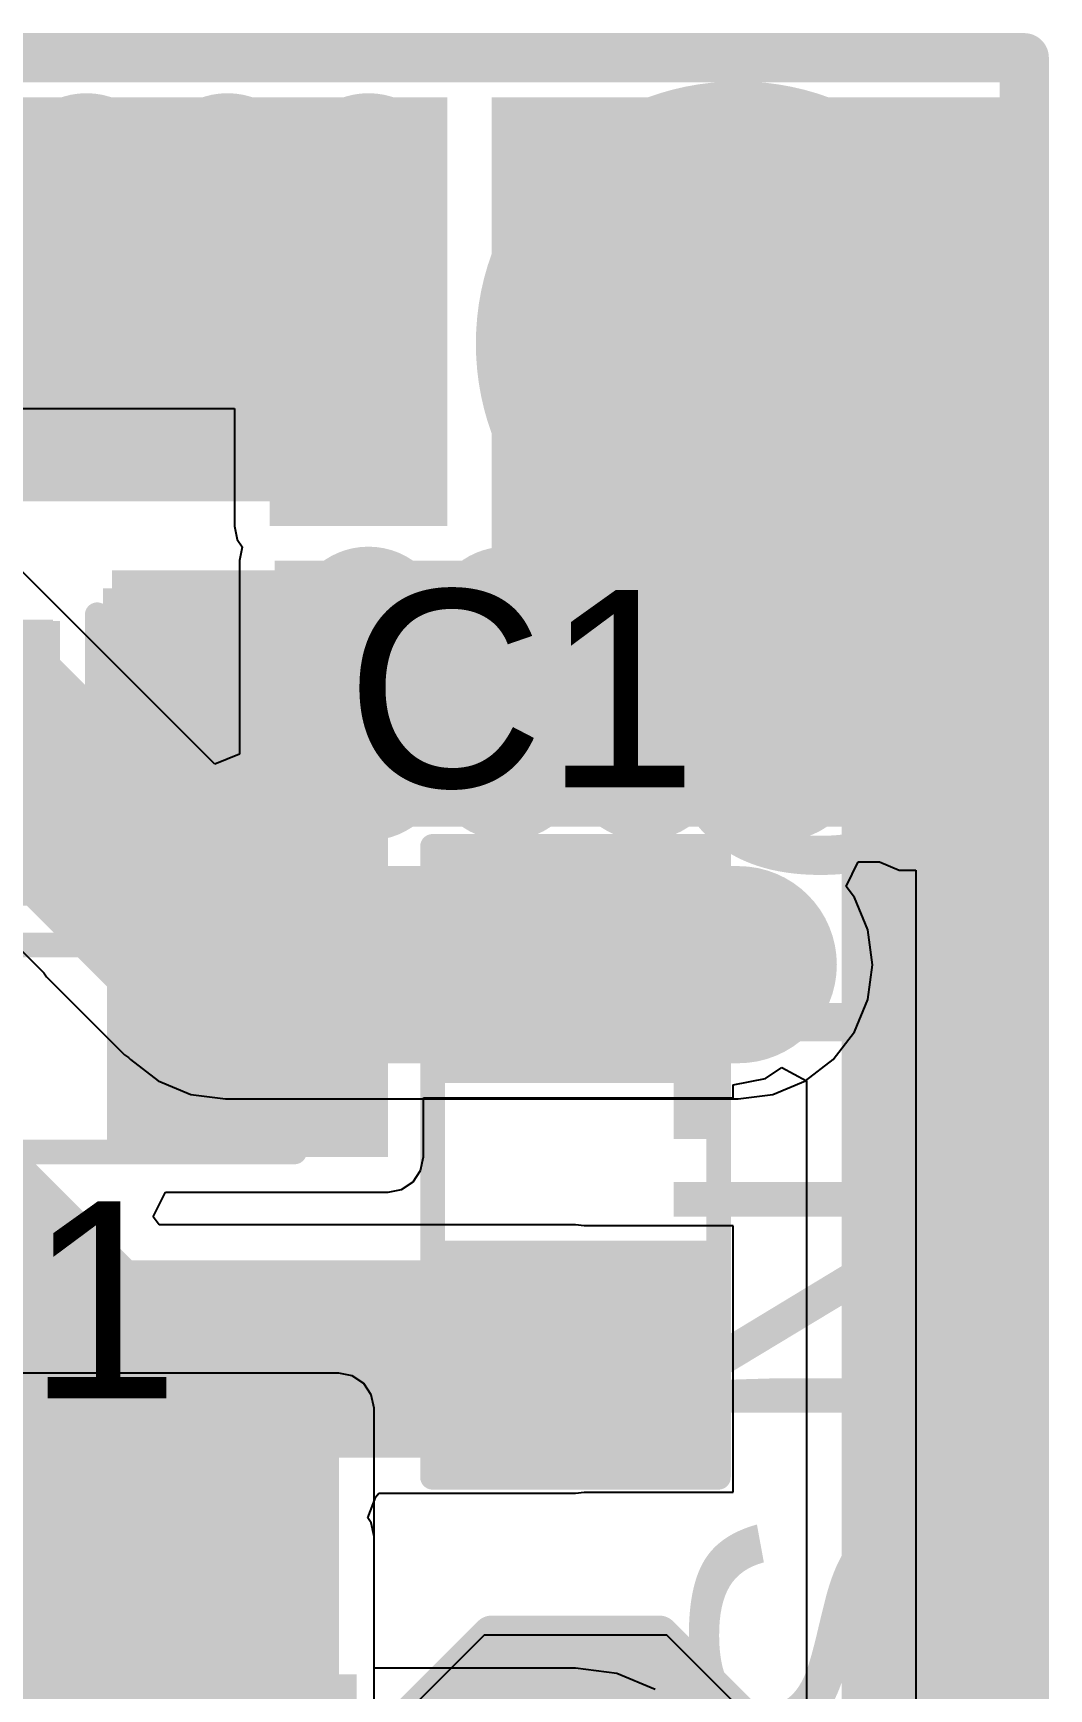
# Model space of a CAD drawing. Header units: millimetres. Extents: x -0.206 to 0.672, y -0.188 to 0.779.
# Drawn here: x 0.285 to 0.491, y 0.2851 to 0.621 of the extents above; entities that cross this region are included whole.
import ezdxf

# ---------------------------------------------------------------- set-up
doc = ezdxf.new("R2010")
doc.units = ezdxf.units.MM
doc.header["$MEASUREMENT"] = 0
for name, color, linetype in [('BottomLayer', 5, 'Continuous'), ('BottomSolder', 6, 'Continuous'), ('Mechanical2', 216, 'Continuous'), ('MultiLayer', 9, 'Continuous'), ('PadHoleLayer', 156, 'Continuous'), ('TopLayer', 1, 'Continuous'), ('TopOverlay', 2, 'Continuous'), ('TopPaste', 8, 'Continuous'), ('TopSolder', 216, 'Continuous'), ('ViaHoleLayer', 16, 'Continuous')]:
    doc.layers.add(name, color=color, linetype=linetype)
doc.styles.add('Arial', font='', dxfattribs={"height": 0.2})
doc.styles.get('Arial').set_extended_font_data('Arial')

# ---------------------------------------------------------------- blocks, each defined once
blk = doc.blocks.new('VG039NCHXTB202_1')
at = {"layer": 'TopLayer'}
for points in [[(-0.02362, 0.0876), (0.02362, 0.0876), (0.02362, 0.04035), (-0.02362, 0.04035)], [(-0.06299, -0.04035), (-0.01575, -0.04035), (-0.01575, -0.0876), (-0.06299, -0.0876)], [(0.01575, -0.04035), (0.06299, -0.04035), (0.06299, -0.0876), (0.01575, -0.0876)]]:
    blk.add_hatch(color=1, dxfattribs=at).paths.add_polyline_path(points)
at = {"layer": 'TopPaste'}
for points in [[(-0.02362, 0.0876), (0.02362, 0.0876), (0.02362, 0.04035), (-0.02362, 0.04035)], [(-0.06299, -0.04035), (-0.01575, -0.04035), (-0.01575, -0.0876), (-0.06299, -0.0876)], [(0.01575, -0.04035), (0.06299, -0.04035), (0.06299, -0.0876), (0.01575, -0.0876)]]:
    blk.add_hatch(color=8, dxfattribs=at).paths.add_polyline_path(points)
at = {"layer": 'TopSolder'}
for points in [[(-0.02762, 0.0916), (0.02762, 0.0916), (0.02762, 0.03635), (-0.02762, 0.03635)], [(-0.06699, -0.03635), (-0.01175, -0.03635), (-0.01175, -0.0916), (-0.06699, -0.0916)], [(0.01175, -0.03635), (0.06699, -0.03635), (0.06699, -0.0916), (0.01175, -0.0916)]]:
    blk.add_hatch(color=216, dxfattribs=at).paths.add_polyline_path(points)
at = {"layer": 'TopOverlay', "const_width": 0.005}
for points in [[(-0.06, 0.08), (-0.0322, 0.0798)], [(-0.06, 0.08), (-0.06, -0.024)], [(0.06, 0.08), (0.0322, 0.0798)], [(0.06, 0.08), (0.06, -0.024)], [(-0.007, -0.078), (0.007, -0.078)]]:
    blk.add_lwpolyline(points, dxfattribs=at)
at = {"layer": 'TopOverlay'}
for points, const_width in [([(-0.06125, 0.08, 1), (-0.05875, 0.08, 1)], 0.0025), ([(-0.06125, 0.08, 1), (-0.05875, 0.08, 1)], 0.0025), ([(-0.03345, 0.0798, 1), (-0.03095, 0.0798, 1)], 0.0025), ([(0.03095, 0.0798, 1), (0.03345, 0.0798, 1)], 0.0025), ([(0.05875, 0.08, 1), (0.06125, 0.08, 1)], 0.0025), ([(0.05875, 0.08, 1), (0.06125, 0.08, 1)], 0.0025), ([(0.02561, 0, 1), (-0.02561, 0, 1)], 0.005), ([(-0.02686, 0, 1), (-0.02436, 0, 1)], 0.0025), ([(0.02436, 0, 1), (0.02686, 0, 1)], 0.0025), ([(-0.06125, -0.024, 1), (-0.05875, -0.024, 1)], 0.0025), ([(0.05875, -0.024, 1), (0.06125, -0.024, 1)], 0.0025), ([(-0.07117, -0.073, 1), (-0.08283, -0.073, 1)], 0.01), ([(-0.08533, -0.073, 1), (-0.08033, -0.073, 1)], 0.005), ([(-0.07367, -0.073, 1), (-0.06867, -0.073, 1)], 0.005), ([(-0.00825, -0.078, 1), (-0.00575, -0.078, 1)], 0.0025), ([(0.00575, -0.078, 1), (0.00825, -0.078, 1)], 0.0025)]:
    blk.add_lwpolyline(points, format="xyb", close=True, dxfattribs=dict(at, const_width=const_width))
blk = doc.blocks.new('NCP21XV103J03RA_4')
at = {"layer": 'TopLayer'}
for points in [[(-0.06, 0.025), (-0.02, 0.025), (-0.02, -0.025), (-0.06, -0.025)], [(0.02, 0.025), (0.06, 0.025), (0.06, -0.025), (0.02, -0.025)]]:
    blk.add_hatch(color=1, dxfattribs=at).paths.add_polyline_path(points)
at = {"layer": 'TopPaste'}
for points in [[(-0.06, 0.025), (-0.02, 0.025), (-0.02, -0.025), (-0.06, -0.025)], [(0.02, 0.025), (0.06, 0.025), (0.06, -0.025), (0.02, -0.025)]]:
    blk.add_hatch(color=8, dxfattribs=at).paths.add_polyline_path(points)
at = {"layer": 'TopSolder'}
for points in [[(-0.064, 0.029), (-0.016, 0.029), (-0.016, -0.029), (-0.064, -0.029)], [(0.016, 0.029), (0.064, 0.029), (0.064, -0.029), (0.016, -0.029)]]:
    blk.add_hatch(color=216, dxfattribs=at).paths.add_polyline_path(points)
at = {"layer": 'TopOverlay', "const_width": 0.005}
for points in [[(-0.064, 0.029), (-0.064, -0.029)], [(-0.064, 0.029), (0.064, 0.029)], [(0.064, 0.029), (0.064, -0.029)], [(-0.064, -0.029), (0.064, -0.029)]]:
    blk.add_lwpolyline(points, dxfattribs=at)
at = {"layer": 'TopOverlay', "const_width": 0.0025}
for points in [[(-0.06525, 0.029, 1), (-0.06275, 0.029, 1)], [(-0.06525, 0.029, 1), (-0.06275, 0.029, 1)], [(0.06275, 0.029, 1), (0.06525, 0.029, 1)], [(0.06275, 0.029, 1), (0.06525, 0.029, 1)], [(-0.06525, -0.029, 1), (-0.06275, -0.029, 1)], [(-0.06525, -0.029, 1), (-0.06275, -0.029, 1)], [(0.06275, -0.029, 1), (0.06525, -0.029, 1)], [(0.06275, -0.029, 1), (0.06525, -0.029, 1)]]:
    blk.add_lwpolyline(points, format="xyb", close=True, dxfattribs=at)
blk = doc.blocks.new('RES_0603_5')
at = {"layer": 'TopLayer'}
for points in [[(-0.015, 0.0175), (-0.015, -0.0175), (-0.045, -0.0175), (-0.045, 0.0175)], [(0.045, 0.0175), (0.045, -0.0175), (0.015, -0.0175), (0.015, 0.0175)]]:
    blk.add_hatch(color=1, dxfattribs=at).paths.add_polyline_path(points)
at = {"layer": 'TopPaste'}
for points in [[(-0.015, 0.0175), (-0.015, -0.0175), (-0.045, -0.0175), (-0.045, 0.0175)], [(0.045, 0.0175), (0.045, -0.0175), (0.015, -0.0175), (0.015, 0.0175)]]:
    blk.add_hatch(color=8, dxfattribs=at).paths.add_polyline_path(points)
at = {"layer": 'TopSolder'}
for points in [[(-0.011, 0.0215), (-0.011, -0.0215), (-0.049, -0.0215), (-0.049, 0.0215)], [(0.049, 0.0215), (0.049, -0.0215), (0.011, -0.0215), (0.011, 0.0215)]]:
    blk.add_hatch(color=216, dxfattribs=at).paths.add_polyline_path(points)
at = {"layer": 'TopOverlay', "const_width": 0.005}
for points in [[(-0.049, 0.021), (0.049, 0.021)], [(-0.049, -0.021), (-0.049, 0.021)], [(0.049, -0.021), (0.049, 0.021)], [(-0.049, -0.021), (0.049, -0.021)]]:
    blk.add_lwpolyline(points, dxfattribs=at)
at = {"layer": 'TopOverlay', "const_width": 0.0025}
for points in [[(-0.05025, 0.021, 1), (-0.04775, 0.021, 1)], [(-0.05025, 0.021, 1), (-0.04775, 0.021, 1)], [(0.04775, 0.021, 1), (0.05025, 0.021, 1)], [(0.04775, 0.021, 1), (0.05025, 0.021, 1)], [(-0.05025, -0.021, 1), (-0.04775, -0.021, 1)], [(-0.05025, -0.021, 1), (-0.04775, -0.021, 1)], [(0.04775, -0.021, 1), (0.05025, -0.021, 1)], [(0.04775, -0.021, 1), (0.05025, -0.021, 1)]]:
    blk.add_lwpolyline(points, format="xyb", close=True, dxfattribs=at)
blk = doc.blocks.new('SOT_23_6')
at = {"layer": 'TopLayer'}
for points in [[(-0.01614, 0.05748), (0.01614, 0.05748), (0.01614, 0.02126), (-0.01614, 0.02126)], [(-0.05354, -0.02126), (-0.02126, -0.02126), (-0.02126, -0.05748), (-0.05354, -0.05748)], [(0.02126, -0.02126), (0.05354, -0.02126), (0.05354, -0.05748), (0.02126, -0.05748)]]:
    blk.add_hatch(color=1, dxfattribs=at).paths.add_polyline_path(points)
at = {"layer": 'TopPaste'}
for points in [[(-0.01614, 0.05748), (0.01614, 0.05748), (0.01614, 0.02126), (-0.01614, 0.02126)], [(-0.05354, -0.02126), (-0.02126, -0.02126), (-0.02126, -0.05748), (-0.05354, -0.05748)], [(0.02126, -0.02126), (0.05354, -0.02126), (0.05354, -0.05748), (0.02126, -0.05748)]]:
    blk.add_hatch(color=8, dxfattribs=at).paths.add_polyline_path(points)
at = {"layer": 'TopSolder'}
for points in [[(-0.02014, 0.06148), (0.02014, 0.06148), (0.02014, 0.01726), (-0.02014, 0.01726)], [(-0.05754, -0.01726), (-0.01726, -0.01726), (-0.01726, -0.06148), (-0.05754, -0.06148)], [(0.01726, -0.01726), (0.05754, -0.01726), (0.05754, -0.06148), (0.01726, -0.06148)]]:
    blk.add_hatch(color=216, dxfattribs=at).paths.add_polyline_path(points)
at = {"layer": 'TopOverlay', "const_width": 0.005}
for points in [[(-0.061, 0.029), (-0.061, -0.027)], [(-0.061, 0.029), (-0.024, 0.029)], [(0.024, 0.029), (0.061, 0.029)], [(0.061, 0.029), (0.061, -0.027)], [(-0.013, -0.029), (0.013, -0.029)]]:
    blk.add_lwpolyline(points, dxfattribs=at)
at = {"layer": 'TopOverlay'}
for points, const_width in [([(-0.06225, 0.029, 1), (-0.05975, 0.029, 1)], 0.0025), ([(-0.06225, 0.029, 1), (-0.05975, 0.029, 1)], 0.0025), ([(-0.02525, 0.029, 1), (-0.02275, 0.029, 1)], 0.0025), ([(0.02275, 0.029, 1), (0.02525, 0.029, 1)], 0.0025), ([(0.05975, 0.029, 1), (0.06225, 0.029, 1)], 0.0025), ([(0.05975, 0.029, 1), (0.06225, 0.029, 1)], 0.0025), ([(-0.06225, -0.027, 1), (-0.05975, -0.027, 1)], 0.0025), ([(-0.01425, -0.029, 1), (-0.01175, -0.029, 1)], 0.0025), ([(0.01175, -0.029, 1), (0.01425, -0.029, 1)], 0.0025), ([(0.05975, -0.027, 1), (0.06225, -0.027, 1)], 0.0025), ([(-0.06439, -0.045, 1), (-0.07161, -0.045, 1)], 0.01), ([(-0.07411, -0.045, 1), (-0.06911, -0.045, 1)], 0.005), ([(-0.06689, -0.045, 1), (-0.06189, -0.045, 1)], 0.005)]:
    blk.add_lwpolyline(points, format="xyb", close=True, dxfattribs=dict(at, const_width=const_width))
blk = doc.blocks.new('TEST_POINT_9')
at = {"layer": 'TopLayer'}
blk.add_hatch(color=1, dxfattribs=at).paths.add_polyline_path([(0.015, 0.03), (-0.015, 0.03), (-0.03, 0.015), (-0.03, -0.015), (-0.015, -0.03), (0.015, -0.03), (0.03, -0.015), (0.03, 0.015)])
at = {"layer": 'TopPaste'}
blk.add_hatch(color=8, dxfattribs=at).paths.add_polyline_path([(0.015, 0.03), (-0.015, 0.03), (-0.03, 0.015), (-0.03, -0.015), (-0.015, -0.03), (0.015, -0.03), (0.03, -0.015), (0.03, 0.015)])
at = {"layer": 'TopSolder'}
blk.add_hatch(color=216, dxfattribs=at).paths.add_polyline_path([(0.017, 0.034), (-0.017, 0.034), (-0.034, 0.017), (-0.034, -0.017), (-0.017, -0.034), (0.017, -0.034), (0.034, -0.017), (0.034, 0.017)])
at = {"layer": 'TopOverlay', "const_width": 0.00787}
for points in [[(-0.037, 0.017), (-0.017, 0.037)], [(-0.017, 0.037), (0.017, 0.037)], [(-0.017, 0.037), (0.017, 0.037)], [(0.017, 0.037), (0.037, 0.017)], [(-0.037, -0.017), (-0.037, 0.017)], [(0.037, -0.017), (0.037, 0.017)], [(-0.037, -0.017), (-0.017, -0.037)], [(0.017, -0.037), (0.037, -0.017)], [(-0.017, -0.037), (0.017, -0.037)], [(-0.017, -0.037), (0.017, -0.037)]]:
    blk.add_lwpolyline(points, dxfattribs=at)
at = {"layer": 'TopOverlay', "const_width": 0.00394}
for points in [[(-0.01897, 0.037, 1), (-0.01503, 0.037, 1)], [(-0.01897, 0.037, 1), (-0.01503, 0.037, 1)], [(-0.01897, 0.037, 1), (-0.01503, 0.037, 1)], [(0.01503, 0.037, 1), (0.01897, 0.037, 1)], [(0.01503, 0.037, 1), (0.01897, 0.037, 1)], [(0.01503, 0.037, 1), (0.01897, 0.037, 1)], [(-0.03897, 0.017, 1), (-0.03503, 0.017, 1)], [(-0.03897, 0.017, 1), (-0.03503, 0.017, 1)], [(0.03503, 0.017, 1), (0.03897, 0.017, 1)], [(0.03503, 0.017, 1), (0.03897, 0.017, 1)], [(-0.03897, -0.017, 1), (-0.03503, -0.017, 1)], [(-0.03897, -0.017, 1), (-0.03503, -0.017, 1)], [(0.03503, -0.017, 1), (0.03897, -0.017, 1)], [(0.03503, -0.017, 1), (0.03897, -0.017, 1)], [(-0.01897, -0.037, 1), (-0.01503, -0.037, 1)], [(-0.01897, -0.037, 1), (-0.01503, -0.037, 1)], [(-0.01897, -0.037, 1), (-0.01503, -0.037, 1)], [(0.01503, -0.037, 1), (0.01897, -0.037, 1)], [(0.01503, -0.037, 1), (0.01897, -0.037, 1)], [(0.01503, -0.037, 1), (0.01897, -0.037, 1)]]:
    blk.add_lwpolyline(points, format="xyb", close=True, dxfattribs=at)
blk = doc.blocks.new('C__0603_10')
at = {"layer": 'TopLayer'}
for points in [[(-0.015, 0.0175), (-0.015, -0.0175), (-0.045, -0.0175), (-0.045, 0.0175)], [(0.045, 0.0175), (0.045, -0.0175), (0.015, -0.0175), (0.015, 0.0175)]]:
    blk.add_hatch(color=1, dxfattribs=at).paths.add_polyline_path(points)
at = {"layer": 'TopPaste'}
for points in [[(-0.015, 0.0175), (-0.015, -0.0175), (-0.045, -0.0175), (-0.045, 0.0175)], [(0.045, 0.0175), (0.045, -0.0175), (0.015, -0.0175), (0.015, 0.0175)]]:
    blk.add_hatch(color=8, dxfattribs=at).paths.add_polyline_path(points)
at = {"layer": 'TopSolder'}
for points in [[(-0.01264, 0.01986), (-0.01264, -0.01986), (-0.04736, -0.01986), (-0.04736, 0.01986)], [(0.04736, 0.01986), (0.04736, -0.01986), (0.01264, -0.01986), (0.01264, 0.01986)]]:
    blk.add_hatch(color=216, dxfattribs=at).paths.add_polyline_path(points)
at = {"layer": 'TopOverlay', "const_width": 0.005}
for points in [[(-0.018, 0.021), (-0.049, 0.021)], [(-0.049, -0.021), (-0.049, 0.021)], [(0.049, 0.021), (0.018, 0.021)], [(0.049, -0.021), (0.049, 0.021)], [(-0.018, -0.021), (-0.049, -0.021)], [(0.049, -0.021), (0.018, -0.021)]]:
    blk.add_lwpolyline(points, dxfattribs=at)
at = {"layer": 'TopOverlay', "const_width": 0.0025}
for points in [[(-0.05025, 0.021, 1), (-0.04775, 0.021, 1)], [(-0.05025, 0.021, 1), (-0.04775, 0.021, 1)], [(-0.01925, 0.021, 1), (-0.01675, 0.021, 1)], [(0.01675, 0.021, 1), (0.01925, 0.021, 1)], [(0.04775, 0.021, 1), (0.05025, 0.021, 1)], [(0.04775, 0.021, 1), (0.05025, 0.021, 1)], [(-0.05025, -0.021, 1), (-0.04775, -0.021, 1)], [(-0.05025, -0.021, 1), (-0.04775, -0.021, 1)], [(-0.01925, -0.021, 1), (-0.01675, -0.021, 1)], [(0.01675, -0.021, 1), (0.01925, -0.021, 1)], [(0.04775, -0.021, 1), (0.05025, -0.021, 1)], [(0.04775, -0.021, 1), (0.05025, -0.021, 1)]]:
    blk.add_lwpolyline(points, format="xyb", close=True, dxfattribs=at)

msp = doc.modelspace()

# ---------------------------------------------------------------- hatches: boundary and pattern name
at = {"layer": 'BottomLayer'}
for points in [[(0.022, 0.552), (0.369, 0.552), (0.369, 0.608), (0.022, 0.608)], [(0.333, 0.521), (0.369, 0.521), (0.369, 0.575), (0.333, 0.575)], [(0.334, 0.46), (0.395, 0.46), (0.395, 0.514), (0.334, 0.514)], [(0.375, 0.46), (0.477, 0.46), (0.477, 0.49475), (0.375, 0.49475)], [(0.145, 0.289), (0.347, 0.289), (0.347, 0.342), (0.145, 0.342)]]:
    msp.add_hatch(color=5, dxfattribs=at).paths.add_polyline_path(points)
h = msp.add_hatch(color=5, dxfattribs=at)
edge = h.paths.add_edge_path()
edge.add_arc((0.2958, 0.593), 0.01181, 0, 360)
h = msp.add_hatch(color=5, dxfattribs=at)
edge = h.paths.add_edge_path()
edge.add_arc((0.3244, 0.593), 0.01181, 0, 360)
h = msp.add_hatch(color=5, dxfattribs=at)
edge = h.paths.add_edge_path()
edge.add_arc((0.353, 0.593), 0.01181, 0, 360)
h = msp.add_hatch(color=5, dxfattribs=at)
edge = h.paths.add_edge_path()
edge.add_arc((0.428, 0.558), 0.04921, 0, 360)
h = msp.add_hatch(color=5, dxfattribs=at)
edge = h.paths.add_edge_path()
edge.add_arc((0.353, 0.565), 0.01181, 0, 360)
h = msp.add_hatch(color=5, dxfattribs=at)
edge = h.paths.add_edge_path()
edge.add_arc((0.353, 0.537), 0.01181, 0, 360)
h = msp.add_hatch(color=5, dxfattribs=at)
edge = h.paths.add_edge_path()
edge.add_arc((0.353, 0.501), 0.01181, 0, 360)
h = msp.add_hatch(color=5, dxfattribs=at)
edge = h.paths.add_edge_path()
edge.add_arc((0.381, 0.501), 0.01181, 0, 360)
h = msp.add_hatch(color=5, dxfattribs=at)
edge = h.paths.add_edge_path()
edge.add_arc((0.353, 0.473), 0.01181, 0, 360)
h = msp.add_hatch(color=5, dxfattribs=at)
edge = h.paths.add_edge_path()
edge.add_arc((0.381, 0.473), 0.01181, 0, 360)
h = msp.add_hatch(color=5, dxfattribs=at)
edge = h.paths.add_edge_path()
edge.add_arc((0.409, 0.473), 0.01181, 0, 360)
h = msp.add_hatch(color=5, dxfattribs=at)
edge = h.paths.add_edge_path()
edge.add_arc((0.437, 0.473), 0.01181, 0, 360)
h = msp.add_hatch(color=5, dxfattribs=at)
edge = h.paths.add_edge_path()
edge.add_arc((0.465, 0.473), 0.01181, 0, 360)
h = msp.add_hatch(color=5, dxfattribs=at)
edge = h.paths.add_edge_path()
edge.add_arc((0.428, 0.432), 0.01181, 0, 360)
h = msp.add_hatch(color=5, dxfattribs=at)
edge = h.paths.add_edge_path()
edge.add_arc((0.301, 0.301), 0.01181, 0, 360)
h = msp.add_hatch(color=5, dxfattribs=at)
edge = h.paths.add_edge_path()
edge.add_arc((0.329, 0.301), 0.01181, 0, 360)
at = {"layer": 'BottomSolder'}
h = msp.add_hatch(color=6, dxfattribs=at)
edge = h.paths.add_edge_path()
edge.add_arc((0.2958, 0.593), 0.01581, 0, 360)
h = msp.add_hatch(color=6, dxfattribs=at)
edge = h.paths.add_edge_path()
edge.add_arc((0.3244, 0.593), 0.01581, 0, 360)
h = msp.add_hatch(color=6, dxfattribs=at)
edge = h.paths.add_edge_path()
edge.add_arc((0.353, 0.593), 0.01581, 0, 360)
h = msp.add_hatch(color=6, dxfattribs=at)
edge = h.paths.add_edge_path()
edge.add_arc((0.428, 0.558), 0.05321, 0, 360)
h = msp.add_hatch(color=6, dxfattribs=at)
edge = h.paths.add_edge_path()
edge.add_arc((0.353, 0.565), 0.01581, 0, 360)
h = msp.add_hatch(color=6, dxfattribs=at)
edge = h.paths.add_edge_path()
edge.add_arc((0.353, 0.537), 0.01581, 0, 360)
h = msp.add_hatch(color=6, dxfattribs=at)
edge = h.paths.add_edge_path()
edge.add_arc((0.353, 0.501), 0.01581, 0, 360)
h = msp.add_hatch(color=6, dxfattribs=at)
edge = h.paths.add_edge_path()
edge.add_arc((0.381, 0.501), 0.01581, 0, 360)
h = msp.add_hatch(color=6, dxfattribs=at)
edge = h.paths.add_edge_path()
edge.add_arc((0.353, 0.473), 0.01581, 0, 360)
h = msp.add_hatch(color=6, dxfattribs=at)
edge = h.paths.add_edge_path()
edge.add_arc((0.381, 0.473), 0.01581, 0, 360)
h = msp.add_hatch(color=6, dxfattribs=at)
edge = h.paths.add_edge_path()
edge.add_arc((0.409, 0.473), 0.01581, 0, 360)
h = msp.add_hatch(color=6, dxfattribs=at)
edge = h.paths.add_edge_path()
edge.add_arc((0.437, 0.473), 0.01581, 0, 360)
h = msp.add_hatch(color=6, dxfattribs=at)
edge = h.paths.add_edge_path()
edge.add_arc((0.465, 0.473), 0.01581, 0, 360)
h = msp.add_hatch(color=6, dxfattribs=at)
edge = h.paths.add_edge_path()
edge.add_arc((0.273, 0.301), 0.01581, 0, 360)
h = msp.add_hatch(color=6, dxfattribs=at)
edge = h.paths.add_edge_path()
edge.add_arc((0.301, 0.301), 0.01581, 0, 360)
h = msp.add_hatch(color=6, dxfattribs=at)
edge = h.paths.add_edge_path()
edge.add_arc((0.329, 0.301), 0.01581, 0, 360)
at = {"layer": 'MultiLayer'}
h = msp.add_hatch(color=9, dxfattribs=at)
edge = h.paths.add_edge_path()
edge.add_arc((0.428, 0.558), 0.04921, 0, 360)
at = {"layer": 'PadHoleLayer'}
h = msp.add_hatch(color=156, dxfattribs=at)
edge = h.paths.add_edge_path()
edge.add_arc((0.428, 0.558), 0.03937, 0, 360)
at = {"layer": 'TopLayer'}
for points in [[(0.247, 0.526), (0.366, 0.526), (0.366, 0.608), (0.247, 0.608)], [(0.378, 0.461), (0.481, 0.461), (0.481, 0.608), (0.378, 0.608)], [(0.301, 0.461), (0.477, 0.461), (0.477, 0.512), (0.301, 0.512)], [(0.357, 0.393), (0.357, 0.511), (0.301, 0.511), (0.301, 0.393)], [(0.245, 0.447), (0.289, 0.447), (0.289, 0.502), (0.245, 0.502)], [(0.289, 0.444), (0.289, 0.488), (0.164, 0.488), (0.164, 0.444)], [(0.481, 0.012), (0.481, 0.478), (0.449, 0.478), (0.449, 0.012)], [(0.171, 0.228), (0.347, 0.228), (0.347, 0.316), (0.171, 0.316)]]:
    msp.add_hatch(color=1, dxfattribs=at).paths.add_polyline_path(points)
h = msp.add_hatch(color=1, dxfattribs=at)
edge = h.paths.add_edge_path()
edge.add_arc((0.2958, 0.593), 0.01181, 0, 360)
h = msp.add_hatch(color=1, dxfattribs=at)
edge = h.paths.add_edge_path()
edge.add_arc((0.3244, 0.593), 0.01181, 0, 360)
h = msp.add_hatch(color=1, dxfattribs=at)
edge = h.paths.add_edge_path()
edge.add_arc((0.353, 0.593), 0.01181, 0, 360)
h = msp.add_hatch(color=1, dxfattribs=at)
edge = h.paths.add_edge_path()
edge.add_arc((0.428, 0.558), 0.04921, 0, 360)
h = msp.add_hatch(color=1, dxfattribs=at)
edge = h.paths.add_edge_path()
edge.add_arc((0.353, 0.565), 0.01181, 0, 360)
h = msp.add_hatch(color=1, dxfattribs=at)
edge = h.paths.add_edge_path()
edge.add_arc((0.353, 0.537), 0.01181, 0, 360)
h = msp.add_hatch(color=1, dxfattribs=at)
edge = h.paths.add_edge_path()
edge.add_arc((0.353, 0.501), 0.01181, 0, 360)
h = msp.add_hatch(color=1, dxfattribs=at)
edge = h.paths.add_edge_path()
edge.add_arc((0.381, 0.501), 0.01181, 0, 360)
h = msp.add_hatch(color=1, dxfattribs=at)
edge = h.paths.add_edge_path()
edge.add_arc((0.353, 0.473), 0.01181, 0, 360)
h = msp.add_hatch(color=1, dxfattribs=at)
edge = h.paths.add_edge_path()
edge.add_arc((0.381, 0.473), 0.01181, 0, 360)
h = msp.add_hatch(color=1, dxfattribs=at)
edge = h.paths.add_edge_path()
edge.add_arc((0.409, 0.473), 0.01181, 0, 360)
h = msp.add_hatch(color=1, dxfattribs=at)
edge = h.paths.add_edge_path()
edge.add_arc((0.437, 0.473), 0.01181, 0, 360)
h = msp.add_hatch(color=1, dxfattribs=at)
edge = h.paths.add_edge_path()
edge.add_arc((0.465, 0.473), 0.01181, 0, 360)
h = msp.add_hatch(color=1, dxfattribs=at)
edge = h.paths.add_edge_path()
edge.add_arc((0.428, 0.432), 0.01181, 0, 360)
h = msp.add_hatch(color=1, dxfattribs=at)
edge = h.paths.add_edge_path()
edge.add_arc((0.301, 0.301), 0.01181, 0, 360)
h = msp.add_hatch(color=1, dxfattribs=at)
edge = h.paths.add_edge_path()
edge.add_arc((0.329, 0.301), 0.01181, 0, 360)
at = {"layer": 'TopSolder'}
h = msp.add_hatch(color=216, dxfattribs=at)
edge = h.paths.add_edge_path()
edge.add_arc((0.2958, 0.593), 0.01581, 0, 360)
h = msp.add_hatch(color=216, dxfattribs=at)
edge = h.paths.add_edge_path()
edge.add_arc((0.3244, 0.593), 0.01581, 0, 360)
h = msp.add_hatch(color=216, dxfattribs=at)
edge = h.paths.add_edge_path()
edge.add_arc((0.353, 0.593), 0.01581, 0, 360)
h = msp.add_hatch(color=216, dxfattribs=at)
edge = h.paths.add_edge_path()
edge.add_arc((0.428, 0.558), 0.05321, 0, 360)
h = msp.add_hatch(color=216, dxfattribs=at)
edge = h.paths.add_edge_path()
edge.add_arc((0.353, 0.565), 0.01581, 0, 360)
h = msp.add_hatch(color=216, dxfattribs=at)
edge = h.paths.add_edge_path()
edge.add_arc((0.353, 0.537), 0.01581, 0, 360)
h = msp.add_hatch(color=216, dxfattribs=at)
edge = h.paths.add_edge_path()
edge.add_arc((0.353, 0.501), 0.01581, 0, 360)
h = msp.add_hatch(color=216, dxfattribs=at)
edge = h.paths.add_edge_path()
edge.add_arc((0.381, 0.501), 0.01581, 0, 360)
h = msp.add_hatch(color=216, dxfattribs=at)
edge = h.paths.add_edge_path()
edge.add_arc((0.353, 0.473), 0.01581, 0, 360)
h = msp.add_hatch(color=216, dxfattribs=at)
edge = h.paths.add_edge_path()
edge.add_arc((0.381, 0.473), 0.01581, 0, 360)
h = msp.add_hatch(color=216, dxfattribs=at)
edge = h.paths.add_edge_path()
edge.add_arc((0.409, 0.473), 0.01581, 0, 360)
h = msp.add_hatch(color=216, dxfattribs=at)
edge = h.paths.add_edge_path()
edge.add_arc((0.437, 0.473), 0.01581, 0, 360)
h = msp.add_hatch(color=216, dxfattribs=at)
edge = h.paths.add_edge_path()
edge.add_arc((0.465, 0.473), 0.01581, 0, 360)
h = msp.add_hatch(color=216, dxfattribs=at)
edge = h.paths.add_edge_path()
edge.add_arc((0.273, 0.301), 0.01581, 0, 360)
h = msp.add_hatch(color=216, dxfattribs=at)
edge = h.paths.add_edge_path()
edge.add_arc((0.301, 0.301), 0.01581, 0, 360)
h = msp.add_hatch(color=216, dxfattribs=at)
edge = h.paths.add_edge_path()
edge.add_arc((0.329, 0.301), 0.01581, 0, 360)
at = {"layer": 'ViaHoleLayer'}
h = msp.add_hatch(color=16, dxfattribs=at)
edge = h.paths.add_edge_path()
edge.add_arc((0.2958, 0.593), 0.00591, 0, 360)
h = msp.add_hatch(color=16, dxfattribs=at)
edge = h.paths.add_edge_path()
edge.add_arc((0.3244, 0.593), 0.00591, 0, 360)
h = msp.add_hatch(color=16, dxfattribs=at)
edge = h.paths.add_edge_path()
edge.add_arc((0.353, 0.593), 0.00591, 0, 360)
h = msp.add_hatch(color=16, dxfattribs=at)
edge = h.paths.add_edge_path()
edge.add_arc((0.353, 0.565), 0.00591, 0, 360)
h = msp.add_hatch(color=16, dxfattribs=at)
edge = h.paths.add_edge_path()
edge.add_arc((0.353, 0.537), 0.00591, 0, 360)
h = msp.add_hatch(color=16, dxfattribs=at)
edge = h.paths.add_edge_path()
edge.add_arc((0.353, 0.501), 0.00591, 0, 360)
h = msp.add_hatch(color=16, dxfattribs=at)
edge = h.paths.add_edge_path()
edge.add_arc((0.381, 0.501), 0.00591, 0, 360)
h = msp.add_hatch(color=16, dxfattribs=at)
edge = h.paths.add_edge_path()
edge.add_arc((0.353, 0.473), 0.00591, 0, 360)
h = msp.add_hatch(color=16, dxfattribs=at)
edge = h.paths.add_edge_path()
edge.add_arc((0.381, 0.473), 0.00591, 0, 360)
h = msp.add_hatch(color=16, dxfattribs=at)
edge = h.paths.add_edge_path()
edge.add_arc((0.409, 0.473), 0.00591, 0, 360)
h = msp.add_hatch(color=16, dxfattribs=at)
edge = h.paths.add_edge_path()
edge.add_arc((0.437, 0.473), 0.00591, 0, 360)
h = msp.add_hatch(color=16, dxfattribs=at)
edge = h.paths.add_edge_path()
edge.add_arc((0.465, 0.473), 0.00591, 0, 360)
h = msp.add_hatch(color=16, dxfattribs=at)
edge = h.paths.add_edge_path()
edge.add_arc((0.428, 0.432), 0.00591, 0, 360)
h = msp.add_hatch(color=16, dxfattribs=at)
edge = h.paths.add_edge_path()
edge.add_arc((0.301, 0.301), 0.00591, 0, 360)
h = msp.add_hatch(color=16, dxfattribs=at)
edge = h.paths.add_edge_path()
edge.add_arc((0.329, 0.301), 0.00591, 0, 360)

# ---------------------------------------------------------------- linework, layer by layer
at = {"layer": 'BottomLayer'}
for p, q in [((0.25586, 0.54486), (0.32586, 0.54486)), ((0.32586, 0.54486), (0.32586, 0.521)), ((0.32186, 0.47265), (0.25626, 0.53826)), ((0.32586, 0.521), (0.32641, 0.51827)), ((0.32641, 0.51827), (0.32742, 0.51675)), ((0.32741, 0.51673), (0.32686, 0.514)), ((0.32686, 0.514), (0.32686, 0.47472)), ((0.32742, 0.51675), (0.32741, 0.51673)), ((0.32686, 0.47472), (0.32186, 0.47265)), ((0.25776, 0.45973), (0.28714, 0.43035)), ((0.44986, 0.44786), (0.45233, 0.45286)), ((0.45233, 0.45286), (0.45662, 0.45286)), ((0.45662, 0.45286), (0.46066, 0.45119)), ((0.46066, 0.45119), (0.464, 0.45119)), ((0.464, 0.45119), (0.464, 0.11046)), ((0.45158, 0.44562), (0.44986, 0.44786)), ((0.45431, 0.43905), (0.45158, 0.44562)), ((0.45523, 0.432), (0.45431, 0.43905)), ((0.28714, 0.43035), (0.28774, 0.42956)), ((0.45431, 0.42495), (0.45523, 0.432)), ((0.28774, 0.42956), (0.30356, 0.41374)), ((0.45158, 0.41838), (0.45431, 0.42495)), ((0.44726, 0.41274), (0.45158, 0.41838)), ((0.30356, 0.41374), (0.30435, 0.41314)), ((0.30435, 0.41314), (0.30474, 0.41274)), ((0.30474, 0.41274), (0.31038, 0.40842)), ((0.44162, 0.40842), (0.44726, 0.41274)), ((0.31038, 0.40842), (0.31695, 0.40569)), ((0.43505, 0.40569), (0.44162, 0.40842)), ((0.31695, 0.40569), (0.324, 0.40477)), ((0.324, 0.40477), (0.428, 0.40477)), ((0.428, 0.40477), (0.43505, 0.40569)), ((0.347, 0.34914), (0.25314, 0.34914)), ((0.34973, 0.34859), (0.347, 0.34914)), ((0.35205, 0.34705), (0.34973, 0.34859)), ((0.35359, 0.34473), (0.35205, 0.34705)), ((0.35414, 0.342), (0.35359, 0.34473)), ((0.35414, 0.28928), (0.35414, 0.342)), ((0.395, 0.28928), (0.35414, 0.28928)), ((0.40335, 0.28818), (0.395, 0.28928)), ((0.41114, 0.28495), (0.40335, 0.28818))]:
    msp.add_line(p, q, dxfattribs=at)
at = {"layer": 'BottomLayer', "const_width": 0.04}
for points in [[(0.237, 0.519), (0.307, 0.449)], [(0.307, 0.44882), (0.307, 0.449)], [(0.307, 0.44882), (0.32282, 0.433)], [(0.32282, 0.433), (0.323, 0.433)], [(0.323, 0.433), (0.324, 0.432)], [(0.324, 0.432), (0.428, 0.432)]]:
    msp.add_lwpolyline(points, dxfattribs=at)
at = {"layer": 'BottomLayer', "const_width": 0.02}
for points in [[(0.297, 0.449, 1), (0.317, 0.449, 1)], [(0.297, 0.449, 1), (0.317, 0.449, 1)], [(0.297, 0.44882, 1), (0.317, 0.44882, 1)], [(0.297, 0.44882, 1), (0.317, 0.44882, 1)], [(0.31282, 0.433, 1), (0.33282, 0.433, 1)], [(0.31282, 0.433, 1), (0.33282, 0.433, 1)], [(0.313, 0.433, 1), (0.333, 0.433, 1)], [(0.313, 0.433, 1), (0.333, 0.433, 1)], [(0.314, 0.432, 1), (0.334, 0.432, 1)], [(0.314, 0.432, 1), (0.334, 0.432, 1)], [(0.418, 0.432, 1), (0.438, 0.432, 1)]]:
    msp.add_lwpolyline(points, format="xyb", close=True, dxfattribs=at)
at = {"layer": 'Mechanical2', "const_width": 0.01}
for points in [[(-0.001, 0.616), (0.486, 0.616)], [(0.486, 0), (0.486, 0.616)]]:
    msp.add_lwpolyline(points, dxfattribs=at)
at = {"layer": 'Mechanical2', "const_width": 0.005}
msp.add_lwpolyline([(0.4835, 0.616, 1), (0.4885, 0.616, 1)], format="xyb", close=True, dxfattribs=at)
msp.add_lwpolyline([(0.4835, 0.616, 1), (0.4885, 0.616, 1)], format="xyb", close=True, dxfattribs=at)
at = {"layer": 'TopLayer'}
for p, q in [((0.43356, 0.40892), (0.43686, 0.41113)), ((0.43686, 0.41113), (0.44186, 0.40846)), ((0.427, 0.40762), (0.43356, 0.40892)), ((0.427, 0.405), (0.427, 0.40762)), ((0.44186, 0.40846), (0.44186, 0.11714)), ((0.36414, 0.393), (0.36414, 0.405)), ((0.36414, 0.405), (0.427, 0.405)), ((0.36205, 0.38795), (0.36359, 0.39027)), ((0.36359, 0.39027), (0.36414, 0.393)), ((0.357, 0.38586), (0.35973, 0.38641)), ((0.35973, 0.38641), (0.36205, 0.38795)), ((0.30932, 0.38086), (0.31183, 0.38586)), ((0.31183, 0.38586), (0.357, 0.38586)), ((0.31054, 0.37923), (0.30932, 0.38086)), ((0.395, 0.37923), (0.31054, 0.37923)), ((0.39677, 0.379), (0.395, 0.37923)), ((0.427, 0.379), (0.39677, 0.379)), ((0.427, 0.325), (0.427, 0.379)), ((0.3529, 0.31977), (0.35452, 0.32404)), ((0.35452, 0.32404), (0.35512, 0.32477)), ((0.35512, 0.32477), (0.395, 0.32477)), ((0.395, 0.32477), (0.39677, 0.325)), ((0.39677, 0.325), (0.427, 0.325)), ((0.35359, 0.31873), (0.3529, 0.31977)), ((0.35414, 0.316), (0.35359, 0.31873)), ((0.35414, 0.28025), (0.35414, 0.316)), ((0.3765, 0.296), (0.35914, 0.27864)), ((0.4135, 0.296), (0.3765, 0.296)), ((0.432, 0.2775), (0.4135, 0.296))]:
    msp.add_line(p, q, dxfattribs=at)
for points, const_width in [([(0.428, 0.4985), (0.428, 0.558)], 0.025), ([(0.27083, 0.5535), (0.319, 0.5535)], 0.025), ([(0.428, 0.4985), (0.4355, 0.491)], 0.025), ([(0.319, 0.415), (0.319, 0.491)], 0.035), ([(0.4355, 0.491), (0.446, 0.491)], 0.025), ([(0.395, 0.432), (0.424, 0.432)], 0.035), ([(0.259, 0.38975), (0.29675, 0.352)], 0.04), ([(0.29675, 0.352), (0.395, 0.352)], 0.04)]:
    msp.add_lwpolyline(points, dxfattribs=dict(at, const_width=const_width))
for points, const_width in [([(0.42175, 0.558, 1), (0.43425, 0.558, 1)], 0.0125), ([(0.31275, 0.5535, 1), (0.32525, 0.5535, 1)], 0.0125), ([(0.42175, 0.4985, 1), (0.43425, 0.4985, 1)], 0.0125), ([(0.42175, 0.4985, 1), (0.43425, 0.4985, 1)], 0.0125), ([(0.31025, 0.491, 1), (0.32775, 0.491, 1)], 0.0175), ([(0.42925, 0.491, 1), (0.44175, 0.491, 1)], 0.0125), ([(0.42925, 0.491, 1), (0.44175, 0.491, 1)], 0.0125), ([(0.43975, 0.491, 1), (0.45225, 0.491, 1)], 0.0125), ([(0.38625, 0.432, 1), (0.40375, 0.432, 1)], 0.0175), ([(0.41525, 0.432, 1), (0.43275, 0.432, 1)], 0.0175), ([(0.31025, 0.415, 1), (0.32775, 0.415, 1)], 0.0175), ([(0.28675, 0.352, 1), (0.30675, 0.352, 1)], 0.02), ([(0.28675, 0.352, 1), (0.30675, 0.352, 1)], 0.02), ([(0.385, 0.352, 1), (0.405, 0.352, 1)], 0.02)]:
    msp.add_lwpolyline(points, format="xyb", close=True, dxfattribs=dict(at, const_width=const_width))

# ---------------------------------------------------------------- block references
for name, p, rotation in [('SOT_23_6', (0.229, 0.519), 90), ('C__0603_10', (0.319, 0.521), 270), ('NCP21XV103J03RA_4', (0.395, 0.392), 90), ('VG039NCHXTB202_1', (0.259, 0.221), 90)]:
    msp.add_blockref(name, p, dxfattribs=dict(rotation=rotation))
for name, p in [('RES_0603_5', (0.289, 0.415)), ('TEST_POINT_9', (0.395, 0.259))]:
    msp.add_blockref(name, p)

# ---------------------------------------------------------------- texts
at = {"layer": 'TopOverlay', "style": 'Arial'}
for s, p in [('C1', (0.34834, 0.46801)), ('R1', (0.24334, 0.34401))]:
    msp.add_text(s, height=0.04, dxfattribs=at).set_placement(p)
for s, p in [('NTC', (0.47492, 0.33423)), ('TDS', (0.47889, 0.156))]:
    msp.add_text(s, height=0.06, rotation=90, dxfattribs=at).set_placement(p)

doc.saveas('drawing.dxf')
